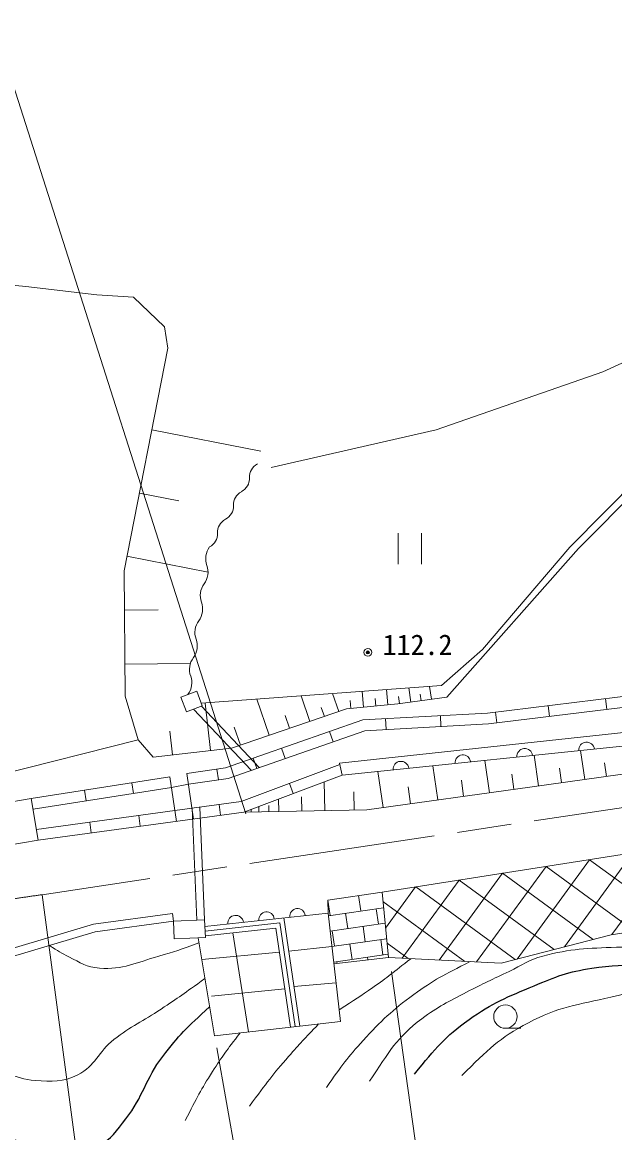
# Model space of a CAD drawing. Units: millimetres, scale not verified. Extents: x 40000 to 680000, y 20000 to 380000.
# Drawn here: x 139944 to 178046, y 263455 to 334849 of the extents above; entities that cross this region are included whole.
import ezdxf
from ezdxf.enums import TextEntityAlignment as Align

# ---------------------------------------------------------------- set-up
doc = ezdxf.new("R2010")
doc.units = ezdxf.units.MM
doc.header["$LTSCALE"] = 1000
doc.header["$PDMODE"] = 32
doc.header["$PDSIZE"] = 500
doc.linetypes.add('CHAIN', pattern=[18.5, 12, -1.5, 3.5, -1.5])
for name, color, linetype, lineweight in [('M-BGD', 7, 'Continuous', 13), ('M-BMK', 2, 'CHAIN', 13), ('M-STR-HTXT', 7, 'Continuous', 13)]:
    doc.layers.add(name, color=color, linetype=linetype, lineweight=lineweight)
doc.styles.add('ＭＳ ゴシック', font='')
doc.styles.get('ＭＳ ゴシック').set_extended_font_data('MS Gothic')

msp = doc.modelspace()

# ---------------------------------------------------------------- hatches: boundary and pattern name
at = {"layer": 'M-BGD'}
h = msp.add_hatch(dxfattribs=at)
h.set_pattern_fill('USER', color=256, style=0, pattern_type=2)
h.set_pattern_definition([(233.889, (198775, 284505), (1615.76, -1178.7), []), (323.889, (198775, 284505), (1178.7, 1615.76), [])])
h.paths.add_polyline_path([(198775, 284505), (163081, 278923), (163496, 274721), (170738, 274355), (177809, 276186), (199354, 279462), (198850, 284027)])

# ---------------------------------------------------------------- linework, layer by layer
for p, q in [((175716, 301015), (190666, 316113)), ((146496, 299590), (149311, 313895)), ((148277, 308642), (155279, 307263)), ((147478, 304579), (150016, 304080)), ((164120, 302008), (164120, 300008)), ((165620, 300008), (165620, 302008)), ((167242, 291457), (175716, 301015)), ((146678, 300517), (151903, 299489)), ((146572, 291525), (146496, 299590)), ((146520, 297061), (148691, 297082)), ((169863, 290438), (201058, 294248)), ((146552, 293587), (150750, 293627)), ((164923, 291143), (164800, 292054)), ((166251, 291323), (166139, 292153)), ((147409, 288709), (146572, 291525)), ((155828, 289013), (155038, 291330)), ((158447, 289905), (157889, 291542)), ((160296, 290535), (159902, 291691)), ((161898, 290814), (161797, 291831)), ((162681, 290891), (162633, 291381)), ((163464, 290969), (163367, 291948)), ((164100, 291032), (167242, 291457)), ((164195, 291045), (164133, 291500)), ((165587, 291233), (165531, 291648)), ((177529, 290669), (177444, 291364)), ((154669, 286757), (150956, 290684)), ((155186, 286937), (151466, 290872)), ((152056, 288028), (151699, 291083)), ((153397, 288184), (160794, 290705)), ((159371, 290220), (159174, 290798)), ((160794, 290705), (164100, 291032)), ((161084, 290733), (161034, 291242)), ((173840, 290219), (173755, 290913)), ((153016, 286922), (161842, 289999)), ((157137, 289459), (156858, 290277)), ((161842, 289999), (169863, 290438)), ((163341, 289380), (163302, 290079)), ((166868, 289573), (166830, 290272)), ((170461, 289806), (170376, 290501)), ((149612, 287742), (149434, 289269)), ((153973, 288381), (153579, 289540)), ((159934, 288592), (159704, 289253)), ((181326, 289486), (160341, 287215)), ((127625, 283763), (147409, 288709)), ((147409, 288709), (148356, 287595)), ((148356, 287595), (153397, 288184)), ((156850, 287517), (156620, 288178)), ((173137, 285755), (172862, 287722)), ((176112, 286171), (175852, 288031)), ((155033, 286884), (154802, 287545)), ((160341, 287215), (160524, 286446)), ((166664, 284850), (166357, 287049)), ((169991, 285316), (169700, 287395)), ((182791, 287105), (172573, 285677)), ((177518, 286368), (177395, 287247)), ((140525, 284943), (149427, 286336)), ((149427, 286336), (149872, 283476)), ((150526, 286556), (153016, 286922)), ((150960, 283625), (150526, 286556)), ((152564, 286148), (152462, 286841)), ((160524, 286446), (154188, 284066)), ((163146, 284359), (162821, 286684)), ((171564, 285536), (171426, 286519)), ((174624, 285963), (174494, 286893)), ((140642, 284253), (149534, 285645)), ((147095, 285263), (146987, 285954)), ((150628, 285864), (149534, 285645)), ((157122, 285916), (157369, 285261)), ((159401, 284162), (159366, 286011)), ((172573, 285677), (162099, 284212)), ((164905, 284604), (164751, 285704)), ((168327, 285083), (168182, 286123)), ((144058, 284787), (143950, 285479)), ((156442, 284107), (156427, 284907)), ((157921, 284135), (157904, 285059)), ((161278, 284197), (161257, 285371)), ((149764, 284168), (140861, 282952)), ((150870, 284319), (149764, 284168)), ((150870, 284319), (151173, 277124)), ((151368, 284387), (151672, 277149)), ((152607, 284556), (152702, 283863)), ((162099, 284212), (154188, 284066)), ((154663, 284074), (154659, 284247)), ((155163, 284084), (155156, 284429)), ((155802, 284095), (155795, 284495)), ((163081, 278923), (198775, 284505)), ((154188, 284066), (140978, 282262)), ((147443, 283851), (147538, 283157)), ((144291, 283421), (144385, 282727)), ((177809, 276186), (199354, 279462)), ((159595, 278415), (163081, 278923)), ((163081, 278923), (159595, 278415)), ((161574, 278703), (161718, 277713)), ((163081, 278923), (163496, 274721)), ((159618, 277584), (159595, 278415)), ((159595, 278415), (159739, 277425)), ((163179, 277926), (159637, 277410)), ((162707, 277858), (162852, 276868)), ((149663, 277050), (149597, 277546)), ((159618, 277584), (151693, 276720)), ((156764, 277273), (157794, 270311)), ((160403, 270611), (159618, 277584)), ((160728, 277569), (160872, 276580)), ((153484, 276312), (154485, 269935)), ((163278, 276930), (159749, 276416)), ((159883, 276436), (160027, 275446)), ((161862, 276724), (162006, 275734)), ((151255, 275989), (152299, 269687)), ((163376, 275934), (159861, 275422)), ((161017, 275590), (161161, 274601)), ((162996, 275879), (163140, 274889)), ((170738, 274355), (177809, 276186)), ((151485, 274600), (156485, 275059)), ((157081, 275132), (159859, 275440)), ((163475, 274938), (159973, 274428)), ((163496, 274721), (159986, 274312)), ((160171, 274456), (160189, 274336)), ((162150, 274745), (162176, 274567)), ((163496, 274721), (170738, 274355)), ((160122, 273104), (157417, 272859)), ((156832, 272713), (152114, 272227)), ((157794, 270311), (160403, 270611)), ((152299, 269687), (157794, 270311)), ((171012, 270174), (172012, 270174))]:
    msp.add_line(p, q, dxfattribs=at)
for points in [[(151456, 291065), (166908, 292210), (169548, 294523), (175155, 301111), (184006, 310037), (192052, 318109), (198137, 323967), (197735, 324722), (196553, 324546), (192354, 321805), (183905, 315393), (177267, 312376), (166556, 308655), (155945, 306216)], [(110276, 277067), (107081, 294112), (109059, 297612), (115146, 303547), (119864, 307123), (127397, 316787), (129527, 318233), (132343, 318613), (140180, 317852), (144746, 317319), (147104, 317167), (149083, 315265), (149311, 313895)], [(150628, 285864), (153184, 286239), (161979, 289305), (169924, 289740), (200523, 293477)], [(200077, 291280), (180008, 288460), (160524, 286446)], [(160360, 287132), (154015, 284748), (150857, 284317)], [(149597, 277546), (144537, 276871), (120216, 269602), (108499, 262183), (92753, 251134), (89695, 248501)], [(149663, 277050), (144643, 276380), (120425, 269143), (108776, 261767), (93060, 250739), (89966, 248075)], [(151708, 276420), (156509, 276943), (157495, 270277)], [(151723, 276120), (156255, 276613), (157197, 270243)]]:
    msp.add_lwpolyline(points, dxfattribs=at)
for points in [[(150148, 291462), (151169, 291840), (151520, 290892), (150498, 290515)], [(138496, 284601), (138948, 281919), (140978, 282262), (140525, 284943)], [(149663, 277050), (151672, 277149), (151728, 276012), (149719, 275913)]]:
    msp.add_lwpolyline(points, close=True, dxfattribs=at)
for centre, radius in [((162170, 294340), 100), ((162170, 294340), 80), ((162170, 294340), 60), ((162170, 294340), 40), ((162170, 294340), 20), ((162170, 294340), 20), ((171012, 270924), 750)]:
    msp.add_circle(centre, radius, dxfattribs=at)
for centre, radius, start, end in [((155505, 305603), 953, 117.44544, 182.61157), ((153601, 305516), 953, 297.44544, 2.61157), ((154480, 303824), 953, 117.44544, 182.61157), ((152575, 303738), 953, 297.44544, 2.61157), ((153454, 302046), 953, 117.44544, 182.61157), ((151550, 301959), 953, 297.44544, 2.61157), ((153012, 300358), 1271, 143.56251, 199.79854), ((150620, 299497), 1271, 323.56251, 19.79854), ((152665, 297988), 1271, 143.56251, 199.79854), ((150273, 297127), 1271, 323.56251, 19.79854), ((152318, 295617), 1271, 143.56251, 199.79854), ((149927, 294756), 1271, 323.56251, 19.79854), ((151972, 293246), 1271, 143.56251, 199.79854), ((149580, 292385), 1271, 323.56251, 19.79854), ((176234, 288070), 500, 5.90247, 185.90247), ((168276, 287248), 500, 5.90247, 185.90247), ((172255, 287659), 500, 5.90247, 185.90247), ((164297, 286836), 500, 5.90247, 185.90247), ((157644, 277368), 500, 6.21938, 186.21938), ((153667, 276935), 500, 6.21938, 186.21938), ((155655, 277152), 500, 6.21938, 186.21938)]:
    msp.add_arc(centre, radius, start, end, dxfattribs=at)
for points, knots in [([(141708, 275503), (142259, 275127), (142447, 275017), (142952, 274759), (143678, 274389), (144097, 274100), (144911, 274038), (146426, 273921), (147263, 274395), (148725, 274811), (149748, 275102), (150112, 275220), (151308, 275671)], [0, 0, 0, 0, 1, 1, 1, 2, 2, 2, 3, 3, 3, 4, 4, 4, 4]), ([(162284, 266769), (163561, 268691), (164005, 269555), (165635, 270790), (166678, 271581), (167365, 271879), (168522, 272491), (169572, 273047), (170180, 273322), (171254, 273831), (172093, 274229), (172523, 274567), (173419, 274811), (175219, 275302), (176297, 275316), (178162, 275378), (180921, 275469), (182477, 275384), (185224, 275120), (187416, 274910), (188595, 274383), (190792, 274244), (192360, 274145), (193243, 274294), (194813, 274347), (196969, 274419), (197659, 274462), (200329, 274605)], [0, 0, 0, 0, 1, 1, 1, 2, 2, 2, 3, 3, 3, 4, 4, 4, 5, 5, 5, 6, 6, 6, 7, 7, 7, 8, 8, 8, 9, 9, 9, 9]), ([(159500, 266356), (160517, 267821), (160856, 268285), (161871, 269398), (163024, 270662), (163735, 271331), (165119, 272336), (166446, 273301), (167023, 273596), (168744, 274456)], [0, 0, 0, 0, 1, 1, 1, 2, 2, 2, 3, 3, 3, 3]), ([(160318, 271367), (161369, 272030), (161657, 272217), (162490, 272800), (163469, 273487), (163783, 273741), (164931, 274648)], [0, 0, 0, 0, 1, 1, 1, 2, 2, 2, 2]), ([(108693, 260648), (112548, 262480), (113570, 262994), (116763, 264346), (118784, 265201), (119875, 265804), (121970, 266459), (124030, 267104), (125202, 267442), (127331, 267800), (129185, 268112), (130246, 268185), (132126, 268212), (134125, 268241), (135262, 268160), (137229, 267800), (138647, 267540), (139350, 266932), (140786, 266820), (141860, 266737), (142559, 266694), (143519, 267181), (144649, 267755), (144845, 268663), (145838, 269450), (146946, 270327), (147707, 270621), (148880, 271408), (149990, 272153), (150346, 272406), (151690, 273363)], [0, 0, 0, 0, 1, 1, 1, 2, 2, 2, 3, 3, 3, 4, 4, 4, 5, 5, 5, 6, 6, 6, 7, 7, 7, 8, 8, 8, 9, 9, 9, 10, 10, 10, 10]), ([(168212, 267130), (169900, 268826), (170606, 269528), (172491, 270532), (174408, 271553), (175686, 271689), (177801, 272182), (179307, 272533), (180176, 272650), (181719, 272749), (183690, 272875), (184797, 272614), (186771, 272543), (188563, 272477), (189566, 272423), (191359, 272388), (194863, 272320), (196027, 272398), (200329, 272543)], [0, 0, 0, 0, 1, 1, 1, 2, 2, 2, 3, 3, 3, 4, 4, 4, 5, 5, 5, 6, 6, 6, 6]), ([(150427, 264243), (151199, 265752), (151419, 266205), (152179, 267387), (152825, 268391), (153076, 268734), (153953, 269875)], [0, 0, 0, 0, 1, 1, 1, 2, 2, 2, 2]), ([(154551, 265171), (155715, 266721), (156030, 267169), (157077, 268367), (157806, 269201), (158063, 269482), (159004, 270450)], [0, 0, 0, 0, 1, 1, 1, 2, 2, 2, 2])]:
    msp.add_open_spline(points, degree=3, knots=knots, dxfattribs=at)
at = {"layer": 'M-BGD', "lineweight": 25}
for points, knots in [([(165171, 267233), (166573, 268938), (167106, 269606), (168676, 270738), (170166, 271813), (171159, 272191), (172852, 272904), (174249, 273492), (175065, 273808), (176564, 274038), (179052, 274420), (180492, 274159), (183008, 274089), (186054, 274004), (187747, 273681), (190792, 273574), (192342, 273519), (193211, 273525), (194762, 273522), (196997, 273518), (197722, 273548), (200484, 273625)], [0, 0, 0, 0, 1, 1, 1, 2, 2, 2, 3, 3, 3, 4, 4, 4, 5, 5, 5, 6, 6, 6, 7, 7, 7, 7]), ([(121571, 264008), (122379, 264275), (123224, 264506), (124290, 264707), (126235, 265073), (127362, 265159), (129342, 265119), (131864, 265068), (133271, 264739), (135734, 264191), (137986, 263691), (139123, 262877), (141405, 262541), (142720, 262348), (143582, 262128), (144807, 262645), (145700, 263021), (146020, 263579), (146612, 264346), (147726, 265789), (147879, 266916), (148983, 268367), (150020, 269730), (150519, 270203), (151989, 271557)], [0, 0, 0, 0, 1, 1, 1, 2, 2, 2, 3, 3, 3, 4, 4, 4, 5, 5, 5, 6, 6, 6, 7, 7, 7, 8, 8, 8, 8])]:
    msp.add_open_spline(points, degree=3, knots=knots, dxfattribs=at)
at = {"layer": 'M-BGD'}
msp.add_point((162170, 294340), dxfattribs=at)
at = {"layer": 'M-BMK'}
msp.add_line((203033, 288033), (141228, 278762), dxfattribs=at)
msp.add_arc((150492, 209601), 69778, 97.62868, 125.51094, dxfattribs=at)
at = {"layer": 'M-STR-HTXT'}
for p, q in [((154315, 283960), (138067, 334849)), ((141228, 278762), (145211, 249028)), ((163699, 273819), (168678, 238057)), ((152457, 268915), (159625, 228400))]:
    msp.add_line(p, q, dxfattribs=at)

# ---------------------------------------------------------------- texts
at = {"layer": 'M-BGD', "style": 'ＭＳ ゴシック'}
msp.add_text('112.2', height=1320, dxfattribs=at).set_placement((165366, 293775), align=Align.BOTTOM_CENTER)

doc.saveas('drawing.dxf')
